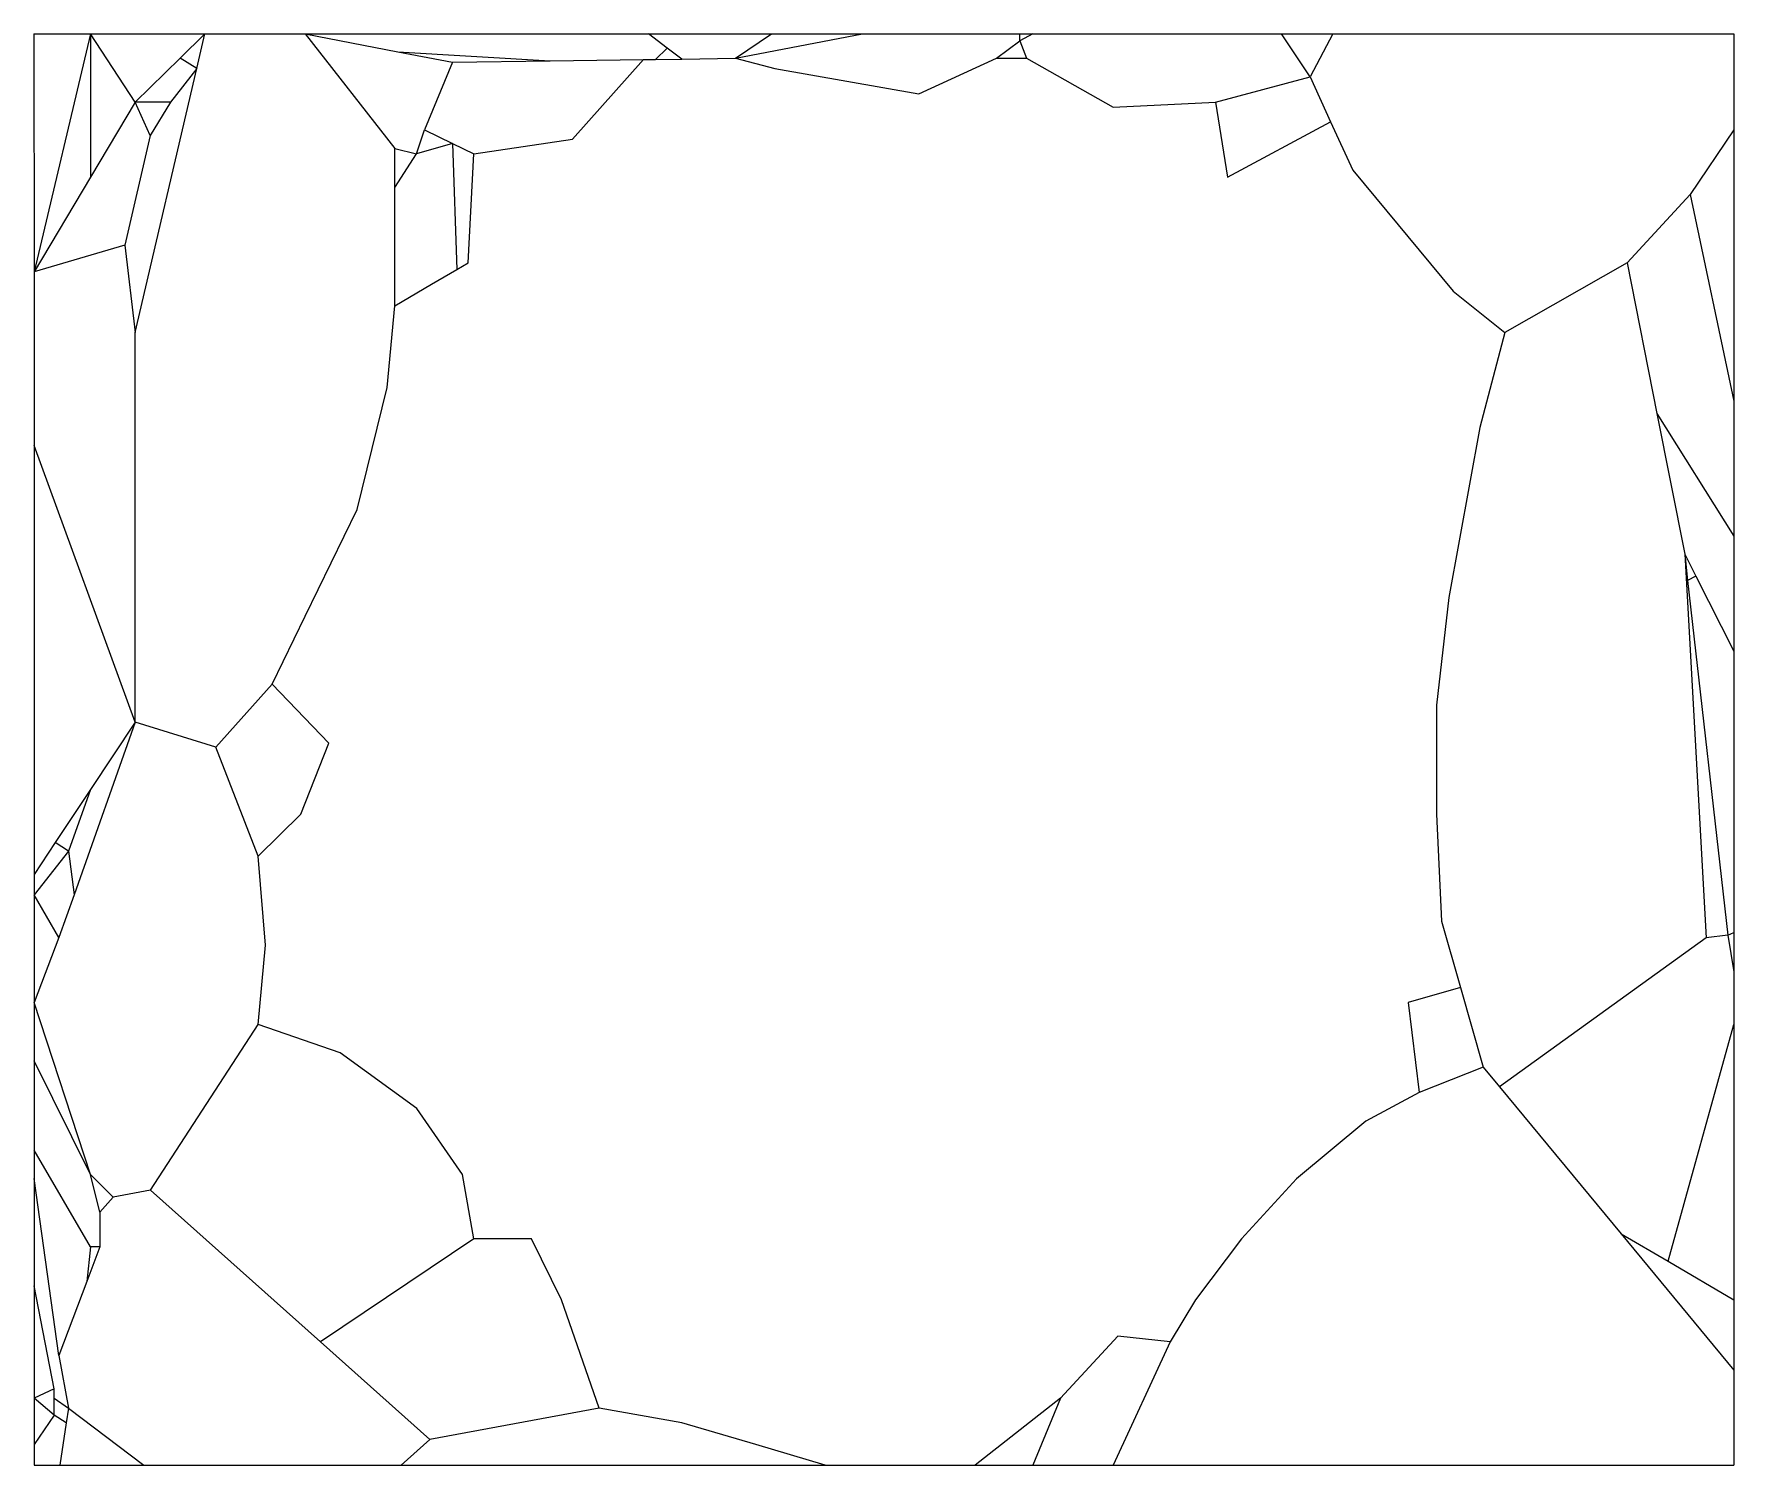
# Model space of a CAD drawing. Header units: millimetres. Extents: x 0 to 250, y 0 to 210.
import ezdxf

# ---------------------------------------------------------------- set-up
doc = ezdxf.new("R2010")
doc.units = ezdxf.units.MM

msp = doc.modelspace()

# ---------------------------------------------------------------- linework, layer by layer
at = {"color": 253, "true_color": 0x8faf8f}
for p, q in [((-0.01, 210.45), (0, 175.45)), ((-0.01, 210.45), (8.3, 210.45)), ((8.3, 210.45), (0, 175.45)), ((8.3, 210.45), (8.3, 189.37)), ((14.89, 200.4), (8.3, 210.45)), ((8.3, 210.45), (25.12, 210.45)), ((25.12, 210.45), (21.47, 206.87)), ((23.94, 205.39), (25.12, 210.45)), ((25.12, 210.45), (39.86, 210.45)), ((39.86, 210.45), (53.04, 193.61)), ((39.86, 210.45), (90.36, 210.45)), ((39.86, 210.45), (53.52, 207.82)), ((90.36, 210.45), (108.43, 210.45)), ((93.13, 208.36), (90.36, 210.45)), ((103.14, 206.87), (121.85, 210.45)), ((103.14, 206.87), (108.43, 210.45)), ((108.43, 210.45), (121.85, 210.45)), ((121.85, 210.45), (144.97, 210.45)), ((144.97, 209.44), (144.97, 210.45)), ((146.88, 210.45), (144.97, 209.44)), ((144.97, 210.45), (146.88, 210.45)), ((146.88, 210.45), (183.43, 210.45)), ((187.65, 204.13), (183.43, 210.45)), ((183.43, 210.45), (191, 210.45)), ((191, 210.45), (187.65, 204.13)), ((191, 210.45), (249.99, 210.45)), ((249.99, 210.45), (249.99, 196.36)), ((53.52, 207.82), (75.88, 206.48)), ((53.52, 207.82), (61.55, 206.28)), ((93.13, 208.36), (91.37, 206.7)), ((95.25, 206.75), (93.13, 208.36)), ((141.53, 206.87), (144.97, 209.44)), ((144.97, 209.44), (145.93, 206.87)), ((21.47, 206.87), (14.89, 200.4)), ((14.89, 166.53), (23.94, 205.39)), ((23.94, 205.39), (20.09, 200.4)), ((23.94, 205.39), (21.47, 206.87)), ((61.55, 206.28), (57.41, 196.36)), ((61.55, 206.28), (75.88, 206.48)), ((75.88, 206.48), (89.62, 206.68)), ((79.18, 194.97), (89.62, 206.68)), ((89.62, 206.68), (91.37, 206.7)), ((91.37, 206.7), (95.25, 206.75)), ((95.25, 206.75), (103.14, 206.87)), ((103.14, 206.87), (108.94, 205.39)), ((108.94, 205.39), (130.13, 201.64)), ((130.13, 201.64), (141.53, 206.87)), ((141.53, 206.87), (145.93, 206.87)), ((145.93, 206.87), (158.69, 199.71)), ((173.74, 200.4), (187.65, 204.13)), ((187.65, 204.13), (190.68, 197.51)), ((14.89, 200.4), (8.3, 189.37)), ((17.1, 195.52), (14.89, 200.4)), ((20.09, 200.4), (14.89, 200.4)), ((20.09, 200.4), (17.1, 195.52)), ((158.69, 199.71), (173.74, 200.4)), ((173.74, 200.4), (175.53, 189.37)), ((175.53, 189.37), (190.68, 197.51)), ((190.68, 197.51), (193.93, 190.42)), ((17.1, 195.52), (13.35, 179.4)), ((56.26, 192.82), (57.41, 196.36)), ((57.41, 196.36), (61.55, 194.34)), ((249.99, 196.36), (243.54, 186.82)), ((249.99, 196.36), (249.99, 156.45)), ((53.04, 193.61), (56.26, 192.82)), ((53.04, 187.88), (53.04, 193.61)), ((53.04, 187.88), (56.26, 192.82)), ((61.55, 194.34), (56.26, 192.82)), ((61.55, 194.34), (62.18, 175.83)), ((61.55, 194.34), (64.68, 192.82)), ((63.84, 176.8), (64.68, 192.82)), ((64.68, 192.82), (79.18, 194.97)), ((193.93, 190.42), (208.71, 172.65)), ((8.3, 189.37), (0, 175.45)), ((53.04, 170.48), (53.04, 187.88)), ((243.54, 186.82), (234.3, 176.8)), ((243.54, 186.82), (249.99, 156.45)), ((13.35, 179.4), (0, 175.45)), ((13.35, 179.4), (14.89, 166.53)), ((0, 175.45), (0, 149.93)), ((58.44, 173.64), (62.18, 175.83)), ((62.18, 175.83), (63.84, 176.8)), ((234.3, 176.8), (216.3, 166.53)), ((234.3, 176.8), (238.67, 154.64)), ((53.04, 170.48), (58.44, 173.64)), ((208.71, 172.65), (216.3, 166.53)), ((51.93, 158.45), (53.04, 170.48)), ((14.89, 109.26), (14.89, 166.53)), ((216.3, 166.53), (212.6, 152.6)), ((47.52, 140.53), (51.93, 158.45)), ((249.99, 156.45), (249.99, 136.62)), ((212.6, 152.6), (208.04, 127.56)), ((238.67, 154.64), (249.99, 136.62)), ((238.67, 154.64), (242.74, 133.96)), ((14.89, 109.26), (0, 149.93)), ((0, 149.93), (0, 86.82)), ((39.87, 124.81), (47.52, 140.53)), ((249.99, 136.62), (249.99, 119.68)), ((242.74, 133.96), (245.92, 77.54)), ((242.74, 133.96), (244.4, 130.7)), ((242.74, 133.96), (243.18, 130.09)), ((244.4, 130.7), (243.18, 130.09)), ((243.18, 130.09), (249.1, 77.9)), ((244.4, 130.7), (249.99, 119.68)), ((208.04, 127.56), (206.26, 111.75)), ((35.02, 114.85), (39.87, 124.81)), ((249.99, 119.68), (249.99, 78.33)), ((26.74, 105.57), (35.02, 114.85)), ((43.34, 106.15), (35.02, 114.85)), ((206.26, 111.75), (206.26, 95.7)), ((14.89, 109.26), (5.88, 83.85)), ((14.89, 109.26), (8.31, 99.34)), ((26.74, 105.57), (14.89, 109.26)), ((32.94, 89.54), (26.74, 105.57)), ((39.24, 95.7), (43.34, 106.15)), ((8.31, 99.34), (3.13, 91.54)), ((8.31, 99.34), (5.07, 90.25)), ((32.94, 89.54), (39.24, 95.7)), ((206.26, 95.7), (206.98, 79.99)), ((3.13, 91.54), (0, 86.82)), ((5.07, 90.25), (0, 83.85)), ((5.07, 90.25), (3.13, 91.54)), ((5.07, 90.25), (5.88, 83.85)), ((34.02, 76.44), (32.94, 89.54)), ((0, 86.82), (0, 83.85)), ((3.66, 77.59), (0, 83.85)), ((0, 83.85), (0, 68.03)), ((5.88, 83.85), (3.66, 77.59)), ((3.66, 77.59), (0, 68.03)), ((206.98, 79.99), (209.77, 70.23)), ((245.92, 77.54), (215.5, 55.62)), ((249.1, 77.9), (245.92, 77.54)), ((249.1, 77.9), (249.99, 78.33)), ((249.1, 77.9), (249.99, 72.53)), ((249.99, 78.33), (249.99, 72.53)), ((32.94, 64.76), (34.02, 76.44)), ((249.99, 72.53), (249.99, 64.76)), ((209.77, 70.23), (202.06, 68.03)), ((209.77, 70.23), (213.13, 58.49)), ((8.31, 42.74), (0, 68.03)), ((0, 68.03), (0, 59.46)), ((202.06, 68.03), (203.71, 54.76)), ((17.11, 40.41), (32.94, 64.76)), ((45.01, 60.6), (32.94, 64.76)), ((240.31, 29.96), (249.99, 64.76)), ((249.99, 64.76), (249.99, 24.3)), ((56.27, 52.42), (45.01, 60.6)), ((8.31, 42.74), (0, 59.46)), ((0, 59.46), (0, 46.31)), ((213.13, 58.49), (203.71, 54.76)), ((213.13, 58.49), (215.5, 55.62)), ((215.5, 55.62), (233.39, 34.01)), ((203.71, 54.76), (195.87, 50.55)), ((63.01, 42.74), (56.27, 52.42)), ((195.87, 50.55), (185.68, 42.08)), ((8.31, 32.06), (0, 46.31)), ((0, 46.31), (0, 42.11)), ((11.66, 39.41), (8.31, 42.74)), ((9.66, 37.17), (8.31, 42.74)), ((64.68, 33.26), (63.01, 42.74)), ((3.66, 16.08), (0, 42.11)), ((0, 42.11), (0, 26.35)), ((17.11, 40.41), (11.66, 39.41)), ((42.14, 18.09), (17.11, 40.41)), ((185.68, 42.08), (177.55, 33.26)), ((11.66, 39.41), (9.66, 37.17)), ((9.66, 37.17), (9.66, 32.06)), ((64.68, 33.26), (42.14, 18.09)), ((73.15, 33.26), (64.68, 33.26)), ((77.57, 24.3), (73.15, 33.26)), ((177.55, 33.26), (170.81, 24.3)), ((233.39, 34.01), (240.31, 29.96)), ((233.39, 34.01), (249.99, 13.94)), ((8.31, 32.06), (7.75, 26.97)), ((9.66, 32.06), (7.75, 26.97)), ((9.66, 32.06), (8.31, 32.06)), ((240.31, 29.96), (249.99, 24.3)), ((2.94, 11.19), (0, 26.35)), ((0, 26.35), (0, 9.82)), ((7.75, 26.97), (3.66, 16.08)), ((83.11, 8.37), (77.57, 24.3)), ((170.81, 24.3), (167.07, 18.09)), ((249.99, 24.3), (249.99, 13.94)), ((58.22, 3.76), (42.14, 18.09)), ((159.39, 18.96), (150.96, 9.82)), ((167.07, 18.09), (158.7, 0)), ((167.07, 18.09), (159.39, 18.96)), ((3.66, 16.08), (5.08, 8.37)), ((249.99, 13.94), (249.99, 0)), ((2.94, 11.19), (0, 9.82)), ((2.94, 9.82), (2.94, 11.19)), ((2.94, 7.33), (0, 9.82)), ((0, 9.82), (0, 3)), ((2.94, 7.33), (2.94, 9.82)), ((2.94, 9.82), (5.08, 8.37)), ((5.08, 8.37), (4.74, 6.21)), ((5.08, 8.37), (16.14, 0)), ((83.11, 8.37), (58.22, 3.76)), ((95.25, 6.21), (83.11, 8.37)), ((150.96, 9.82), (138.41, 0)), ((150.96, 9.82), (146.89, 0)), ((2.94, 7.33), (0, 3)), ((4.74, 6.21), (2.94, 7.33)), ((4.74, 6.21), (3.77, 0)), ((106.13, 3.01), (95.25, 6.21)), ((0, 3), (0, 0)), ((58.22, 3.76), (54, 0)), ((116.34, 0), (106.13, 3.01)), ((0, 0), (3.77, 0)), ((3.77, 0), (16.14, 0)), ((16.14, 0), (54, 0)), ((54, 0), (116.34, 0)), ((116.34, 0), (121.85, 0)), ((121.85, 0), (138.41, 0)), ((138.41, 0), (146.89, 0)), ((146.89, 0), (158.7, 0)), ((158.7, 0), (249.99, 0))]:
    msp.add_line(p, q, dxfattribs=at)

doc.saveas('drawing.dxf')
